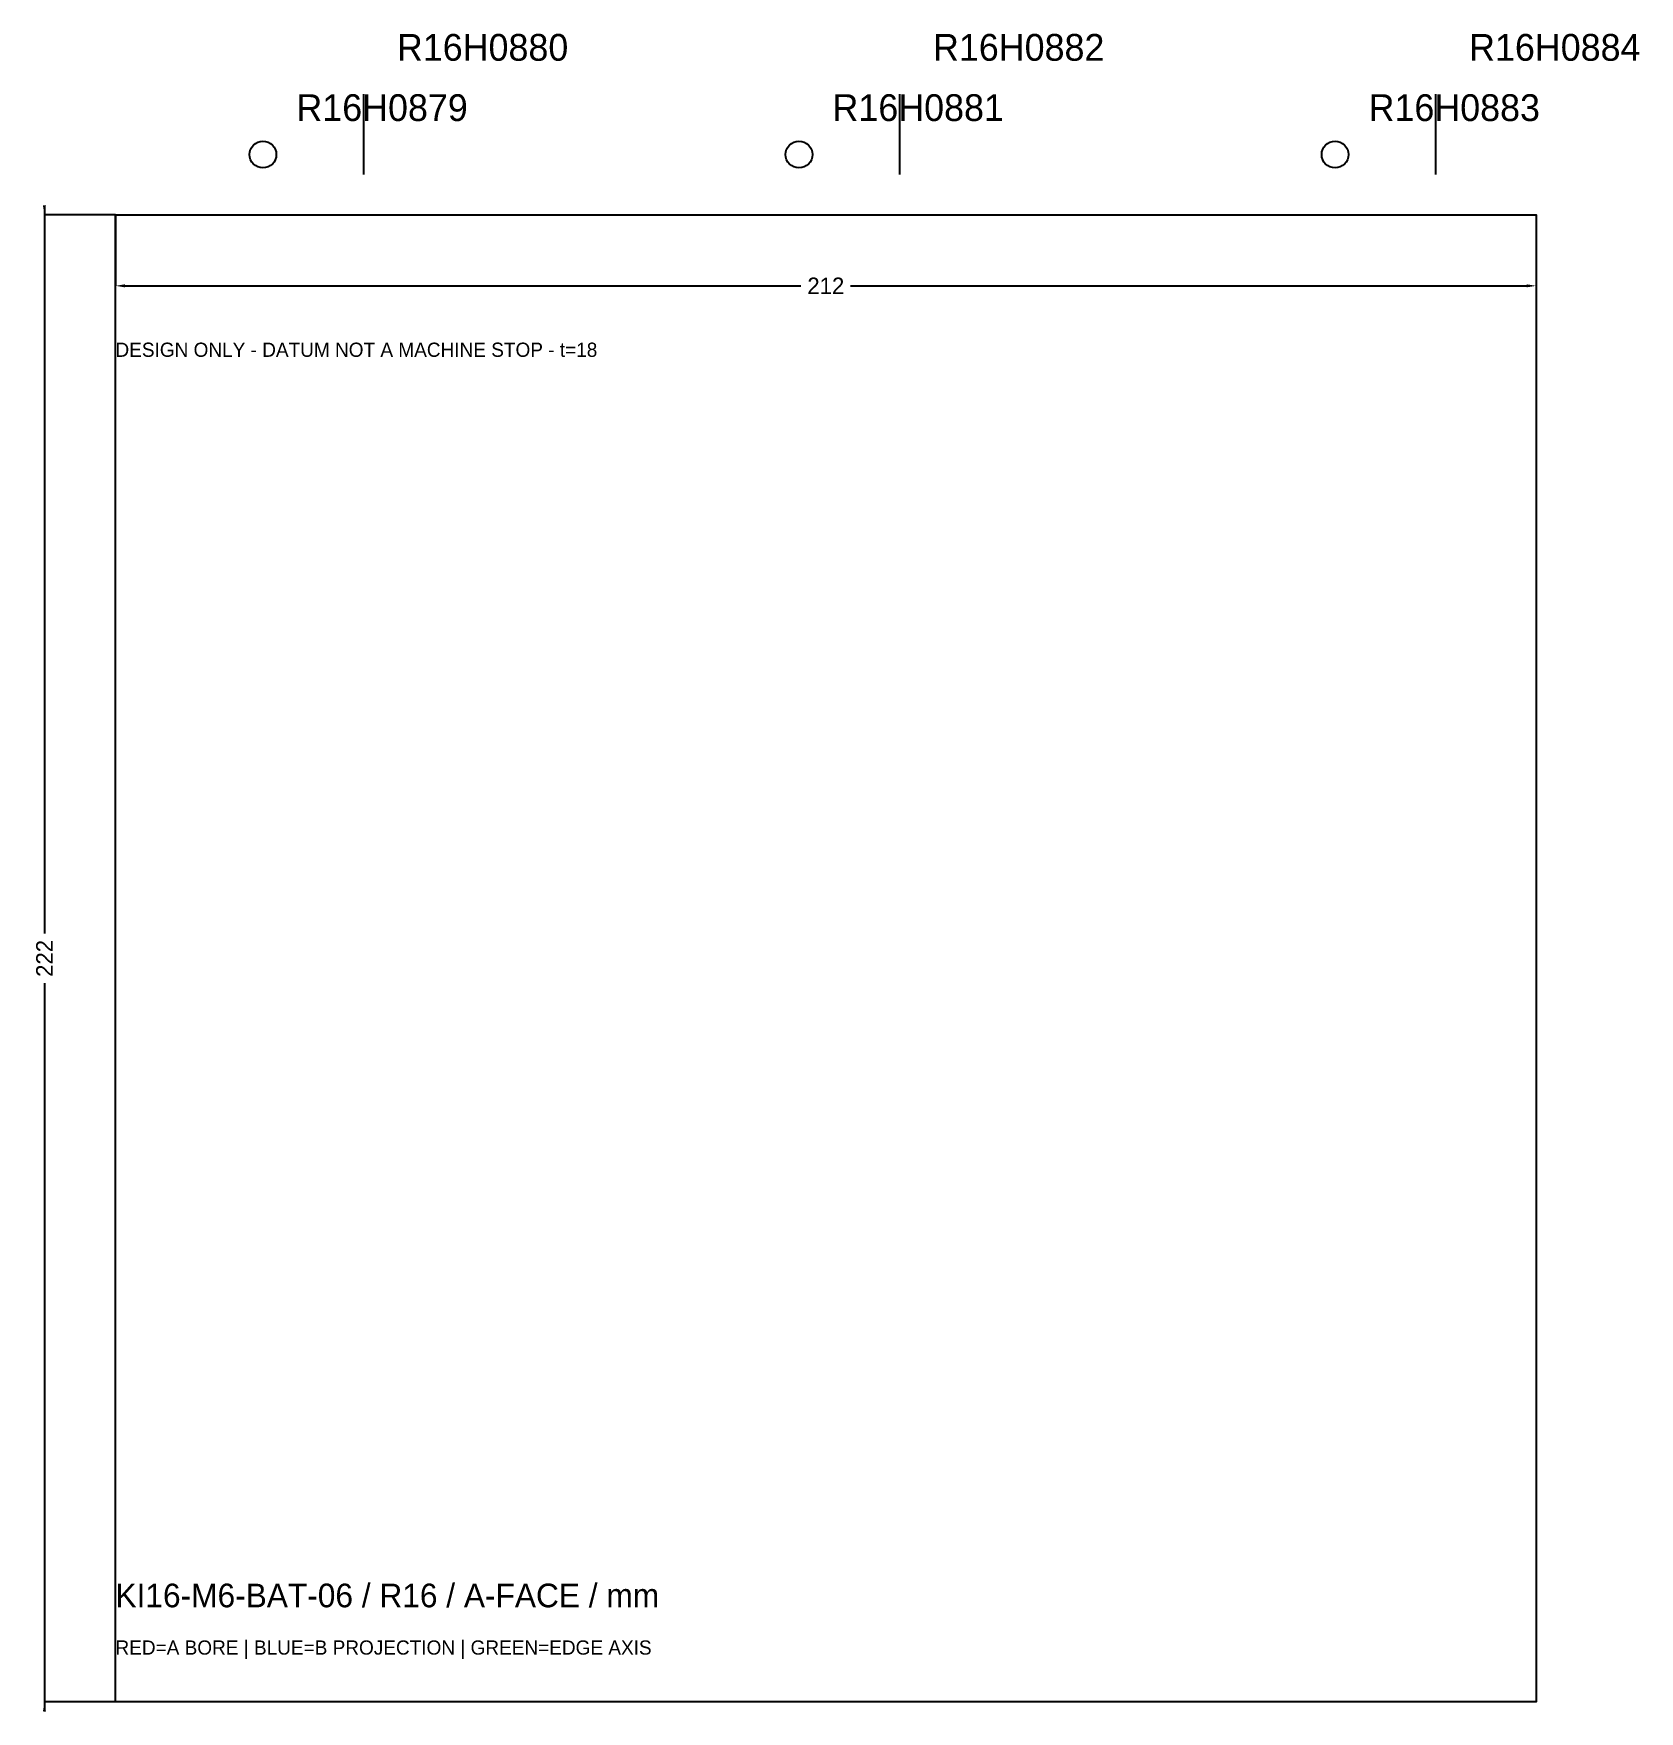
# Model space of a CAD drawing. Header units: millimetres. Extents: x -12 to 227, y -223 to 27.
import ezdxf

# ---------------------------------------------------------------- set-up
doc = ezdxf.new("R2010")
doc.units = ezdxf.units.MM
for name, color, linetype in [('BORE_B', 5, 'Continuous'), ('CONTOUR', 7, 'Continuous'), ('EDGE_BORE', 3, 'Continuous'), ('TEXT', 7, 'Continuous')]:
    doc.layers.add(name, color=color, linetype=linetype)
doc.dimstyles.get("Standard").update_dxf_attribs({"dimtxt": 2.5, "dimasz": 2.5, "dimexe": 1.25, "dimexo": 0.625, "dimtad": 1, "dimcen": 2.5, "dimazin": 3, "dimtfac": 1, "dimtmove": 0, "dimatfit": 3})

# ---------------------------------------------------------------- blocks, each defined once
blk = doc.blocks.new('_CLOSEDFILLED')
at = {"color": 0, "linetype": 'BYBLOCK'}
blk.add_solid([(-1, 0.16), (0, 0), (-1, -0.16)], dxfattribs=at)
blk = doc.blocks.new('*D1')
at = {"color": 2}
for p, q in [((0, 0), (0, -10.6)), ((212, 0), (212, -10.6)), ((1.41, -10.6), (102.29, -10.6)), ((109.71, -10.6), (210.59, -10.6))]:
    blk.add_line(p, q, dxfattribs=at)
at = {"layer": 'Defpoints'}
for p in [(0, 0), (212, 0), (0, -10.6)]:
    blk.add_point(p, dxfattribs=at)
at = {"color": 2, "xscale": 1.4133333333333333, "yscale": 1.4133333333333333, "rotation": 180}
blk.add_blockref('_CLOSEDFILLED', (0, -10.6), dxfattribs=at)
at = {"color": 2, "xscale": 1.4133333333333333, "yscale": 1.4133333333333333}
blk.add_blockref('_CLOSEDFILLED', (212, -10.6), dxfattribs=at)
at = {"color": 7, "insert": (106, -10.6), "char_height": 2.473, "attachment_point": 5}
blk.add_mtext('212', dxfattribs=at)
blk = doc.blocks.new('*D2')
at = {"color": 2}
for p, q in [((-10.6, 1.41), (-10.6, -107.29)), ((0, 0), (-10.6, 0)), ((-10.6, -114.71), (-10.6, -223.41)), ((0, -222), (-10.6, -222))]:
    blk.add_line(p, q, dxfattribs=at)
at = {"layer": 'Defpoints'}
for p in [(-10.6, 0), (0, 0), (0, -222)]:
    blk.add_point(p, dxfattribs=at)
at = {"color": 2, "xscale": 1.4133333333333333, "yscale": 1.4133333333333333}
for p, rotation in [((-10.6, 0), 270), ((-10.6, -222), 90)]:
    blk.add_blockref('_CLOSEDFILLED', p, dxfattribs=dict(at, rotation=rotation))
at = {"color": 7, "insert": (-10.6, -111), "char_height": 2.473, "attachment_point": 5, "rotation": 90}
blk.add_mtext('222', dxfattribs=at)

msp = doc.modelspace()

# ---------------------------------------------------------------- linework, layer by layer
at = {"layer": 'BORE_B'}
for centre in [(22, 9), (102, 9), (182, 9)]:
    msp.add_circle(centre, 2, dxfattribs=at)
at = {"layer": 'CONTOUR'}
msp.add_lwpolyline([(0, 0), (212, 0), (212, -222), (0, -222)], close=True, dxfattribs=at)
at = {"layer": 'EDGE_BORE'}
for p, q in [((37, 18), (37, 6)), ((117, 18), (117, 6)), ((197, 18), (197, 6))]:
    msp.add_line(p, q, dxfattribs=at)

# ---------------------------------------------------------------- texts
at = {"layer": 'TEXT'}
for s, height, p in [('R16H0880', 4, (42, 23)), ('R16H0882', 4, (122, 23)), ('R16H0884', 4, (202, 23)), ('R16H0879', 4, (27, 14)), ('R16H0881', 4, (107, 14)), ('R16H0883', 4, (187, 14)), ('DESIGN ONLY - DATUM NOT A MACHINE STOP - t=18', 2.12, (0, -21.2)), ('KI16-M6-BAT-06 / R16 / A-FACE / mm', 3.53333, (0, -207.867)), ('RED=A BORE | BLUE=B PROJECTION | GREEN=EDGE AXIS', 2.12, (0, -214.933))]:
    msp.add_text(s, height=height, dxfattribs=at).set_placement(p)

# ---------------------------------------------------------------- dimensions: what is measured, and where the dimension line sits
dim = msp.add_linear_dim(base=(-10.6, 0), p1=(0, 0), p2=(0, -222), angle=90, dimstyle='Standard', override={"dimtxt": 2.473333, "dimasz": 1.413333, "dimdec": 2, "dimclrd": 2, "dimclre": 2, "dimclrt": 7})
dim.commit()
dim.dimension.update_dxf_attribs({"geometry": '*D2', "text_midpoint": (-10.6, -111)})
dim = msp.add_linear_dim(base=(0, -10.6), p1=(0, 0), p2=(212, 0), dimstyle='Standard', override={"dimtxt": 2.473333, "dimasz": 1.413333, "dimdec": 2, "dimclrd": 2, "dimclre": 2, "dimclrt": 7})
dim.commit()
dim.dimension.update_dxf_attribs({"geometry": '*D1', "text_midpoint": (106, -10.6)})

doc.saveas('drawing.dxf')
